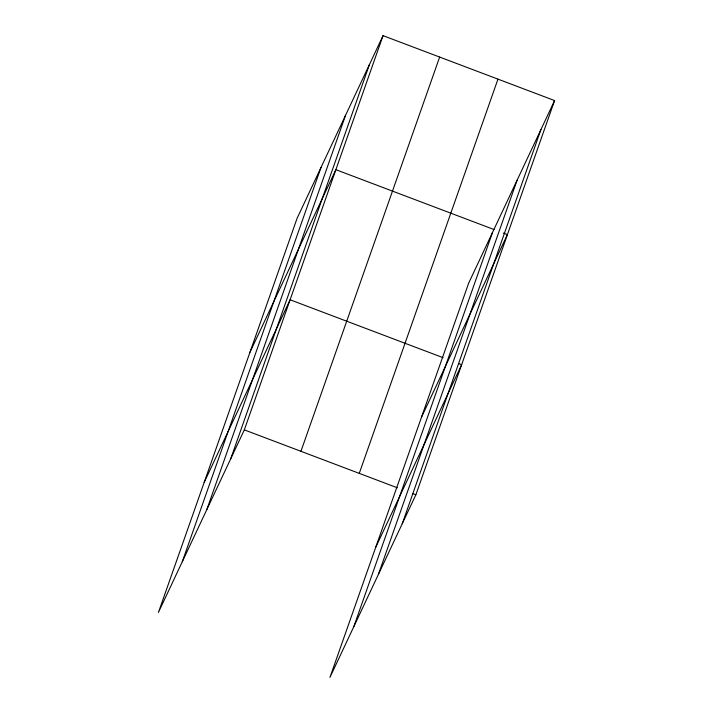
<?xml version="1.0" encoding="UTF-8"?>
<svg xmlns="http://www.w3.org/2000/svg" width="713" height="713" viewBox="0 0 713 713"><rect width="100%" height="100%" fill="white"/><g stroke="black" fill="none" stroke-linecap="round" stroke-linejoin="round"><path stroke-width="1.07" d="M182.278 561.755L320.984 167.528M206.85 509.528L345.555 115.301M230.7 458.842L369.414 64.616M383.041 35.65L297.134 218.214L158.42 612.44L244.327 429.877L383.041 35.65L554.58 100.56L415.866 494.786L329.959 677.35L468.673 283.123L554.58 100.56M300.939 451.293L439.645 57.076M359.263 473.37L497.968 79.143M353.808 626.665L492.523 232.438M378.38 574.446L517.094 180.22M402.23 523.761L540.944 129.534M249.969 352.249L335.876 169.685L494.038 229.541M204.194 482.345L290.102 299.781L443.112 357.685M421.508 417.158L507.415 234.604L503.298 233.044M375.733 547.254L461.641 364.691L458.548 363.523M244.327 429.877L397.337 487.781M412.774 493.619L415.866 494.786"/></g></svg>
